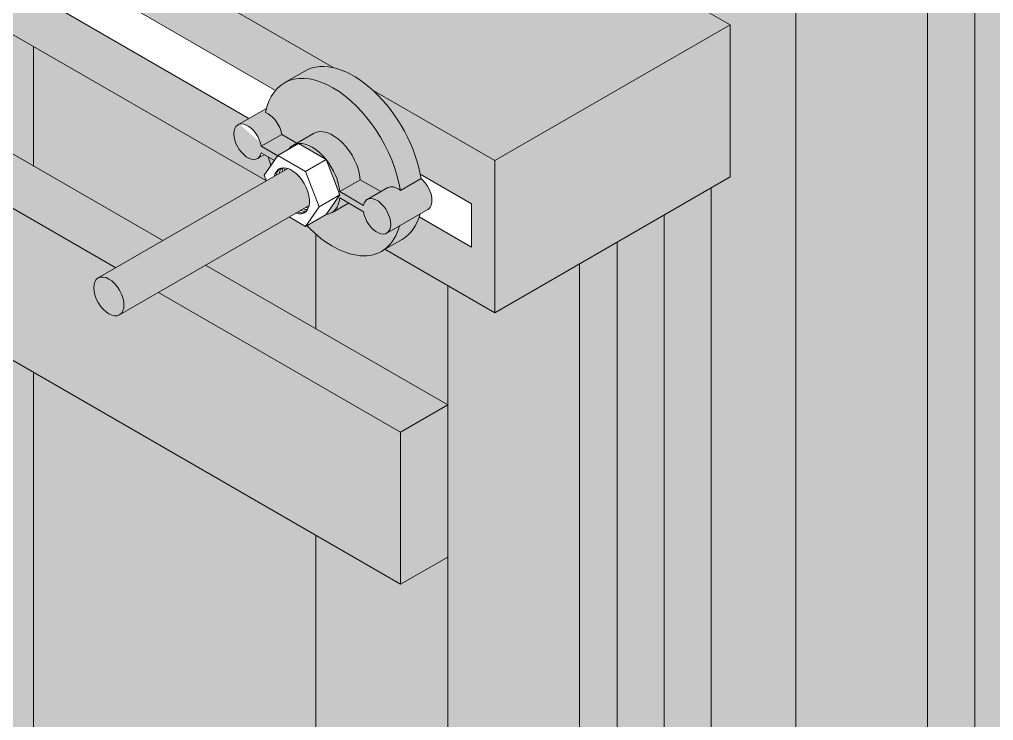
# Model space of a CAD drawing. Extents: x -23436 to 4767, y -3862 to 10024.
# Drawn here: x -14720.7 to -14658, y 7946.9 to 7992.1 of the extents above; entities that cross this region are included whole.
import ezdxf

# ---------------------------------------------------------------- set-up
doc = ezdxf.new("R2010")
doc.units = 0
doc.layers.get('0').update_dxf_attribs({"lineweight": 13})
doc.layers.add('3D.', color=254, linetype='Continuous')
doc.layers.add('Reaproveitamento', color=252, linetype='Continuous')
doc.layers.add('Escora de Viga', color=250, linetype='Continuous', lineweight=20)
doc.layers.add('Madeira', color=100, linetype='Continuous', lineweight=13)

msp = doc.modelspace()

# ---------------------------------------------------------------- hatches: boundary and pattern name
at = {"layer": '3D.'}
h = msp.add_hatch(color=9, dxfattribs=at)
edge = h.paths.add_edge_path()
edge.add_ellipse((-14699.22130834057, 7983.329216161235), major_axis=(-3.132520536443655, 5.425684724873319), ratio=0.5773502691896255, start_angle=298.3144101104981, end_angle=331.6855898892738, ccw=False)
edge.add_ellipse((-14699.22130834057, 7983.329216161235), major_axis=(-3.132520536443655, 5.425684724873319), ratio=0.5773502691896255, start_angle=236.2930856372643, end_angle=298.3144101104982)
edge.add_line((-14697.94935322246, 7987.494852531237), (-14690.12804160082, 7982.979216161331))
edge.add_line((-14690.12804160082, 7982.979216161331), (-14674.97259703478, 7991.729216161331))
edge.add_line((-14674.97259703478, 7991.729216161331), (-14749.02066871397, 8034.480890278226))
edge.add_line((-14749.02066871397, 8034.480890278226), (-14756.59839099705, 8021.355890278328))
edge.add_line((-14756.59839099717, 8021.355890278328), (-14700.49326345879, 7988.963579791134))
h = msp.add_hatch(color=9, dxfattribs=at)
edge = h.paths.add_edge_path()
edge.add_line((-14756.59839099705, 8021.355890278328), (-14756.72139635078, 8021.142838756337))
edge.add_ellipse((-14758.63065104037, 8017.629216161238), major_axis=(-3.132520536443652, 5.425684724873316), ratio=0.577350269189626, start_angle=240.02804197552558, end_angle=289.4703675888557, ccw=False)
edge.add_line((-14754.35211008789, 8016.485376481623), (-14704.31448106044, 7987.544445133828))
edge.add_ellipse((-14700.5503242488, 7982.561908468926), major_axis=(3.132520536443652, -5.425684724873316), ratio=0.577350269189626, start_angle=179.9999999999855, end_angle=191.6896421899996, ccw=False)
edge.add_ellipse((-14700.5503242488, 7982.561908468926), major_axis=(3.132520536443652, -5.425684724873316), ratio=0.577350269189626, start_angle=56.293085637265676, end_angle=179.9999999999855, ccw=False)
edge.add_line((-14703.27028739826, 7988.225783312229), (-14702.35382887723, 7988.754900886141))
edge.add_ellipse((-14699.22130834057, 7983.329216161235), major_axis=(-3.132520536443652, 5.425684724873316), ratio=0.577350269189626, start_angle=331.6855898881861, end_angle=360, ccw=False)
edge.add_line((-14700.49326345879, 7988.963579791134), (-14756.59839099717, 8021.355890278328))
h = msp.add_hatch(color=9, dxfattribs=at)
edge = h.paths.add_edge_path()
edge.add_ellipse((-14758.63065104037, 8017.629216161238), major_axis=(-3.132520536443653, 5.425684724873324), ratio=0.5773502691896261, start_angle=179.9999999999975, end_angle=208.2575950046227, ccw=False)
edge.add_line((-14755.49813050365, 8012.203531436435), (-14756.60913444597, 8011.562093011324))
edge.add_line((-14756.60913444597, 8011.562093011324), (-14704.83654707515, 7981.671175756333))
edge.add_line((-14704.83654707515, 7981.671175756333), (-14704.83385476111, 7981.672730164531))
edge.add_line((-14704.83385476111, 7981.672730164531), (-14704.98037727574, 7982.05037000742))
edge.add_line((-14704.98037727574, 7982.05037000742), (-14704.54794331147, 7982.665572070213))
edge.add_ellipse((-14700.5503242488, 7982.561908468926), major_axis=(3.132520536443653, -5.425684724873324), ratio=0.5773502691896261, start_angle=244.8768740700761, end_angle=250.5264724854375, ccw=False)
edge.add_line((-14704.71645879665, 7983.227996602423), (-14704.96778390884, 7983.37309922364))
edge.add_line((-14704.96778390884, 7983.37309922364), (-14705.41708589486, 7983.113694600821))
edge.add_ellipse((-14706.04359000236, 7984.198831545817), major_axis=(0.6265041072887299, -1.085136944974663), ratio=0.5773502691896263, start_angle=180.0000000000059, end_angle=359.9999999999916, ccw=False)
edge.add_ellipse((-14706.04359000236, 7984.198831545817), major_axis=(0.6265041072887299, -1.085136944974663), ratio=0.5773502691896263, start_angle=56.536959032794186, end_angle=180.0000000000059, ccw=False)
edge.add_line((-14706.57938959218, 7985.336336768423), (-14705.95805805667, 7985.695062697838))
edge.add_line((-14705.95805805667, 7985.695062697721), (-14754.38838993218, 8013.70636013942))
for color, points in [(256, [(-14656.78606355524, 8006.245296971423), (-14659.21093468597, 8004.845296971429), (-14659.21093468597, 7924.013135351228), (-14656.78606355524, 7925.413135351237)]), (9, [(-14674.97259703478, 7981.929216161227), (-14674.97259703478, 7991.729216161331), (-14690.12804160082, 7982.979216161331), (-14690.12804160082, 7973.179216161328)]), (256, [(-14704.83654707515, 7981.671175756333), (-14719.83271295078, 7990.329216161235), (-14719.83271295078, 7982.629216161238), (-14711.50494268427, 7977.821175756226)]), (256, [(-14682.24721042645, 7977.729216161331), (-14684.67208155718, 7976.329216161235), (-14684.67208155718, 7913.329216161337), (-14682.24721042645, 7911.929216161328)]), (256, [(-14701.6461794713, 7958.829216161337), (-14719.83271295078, 7969.329216161235), (-14719.83271295078, 7933.629216161238), (-14701.6461794713, 7923.129216161326)])]:
    msp.add_hatch(color=color, dxfattribs=at).paths.add_polyline_path(points)
h = msp.add_hatch(color=8, dxfattribs=at)
edge = h.paths.add_edge_path()
edge.add_ellipse((-14699.22130834057, 7983.329216161235), major_axis=(-3.132520536443653, 5.425684724873324), ratio=0.5773502691896261, start_angle=240.0280419755354, end_angle=298.3144101118478)
edge.add_ellipse((-14699.22130834057, 7983.329216161235), major_axis=(-3.132520536443653, 5.425684724873324), ratio=0.5773502691896261, start_angle=298.3144101118478, end_angle=331.6855898881549)
edge.add_ellipse((-14699.22130834057, 7983.329216161235), major_axis=(-3.132520536443653, 5.425684724873324), ratio=0.5773502691896261, start_angle=331.6855898881549, end_angle=360)
edge.add_line((-14702.35382887723, 7988.754900886141), (-14703.68284478517, 7987.987593193933))
edge.add_ellipse((-14700.5503242488, 7982.561908468926), major_axis=(3.132520536443653, -5.425684724873324), ratio=0.5773502691896261, start_angle=56.29308563726602, end_angle=180.0000000000087, ccw=False)
edge.add_line((-14696.20604458883, 7981.055471972841), (-14694.87702868065, 7981.822779665121))
edge.add_ellipse((-14699.22130834057, 7983.329216161235), major_axis=(-3.132520536443653, 5.425684724873324), ratio=0.5773502691896261, start_angle=236.2930856372691, end_angle=240.0280419755354)
h = msp.add_hatch(color=8, dxfattribs=at)
edge = h.paths.add_edge_path()
edge.add_ellipse((-14700.5503242488, 7982.561908468926), major_axis=(3.132520536443657, -5.425684724873324), ratio=0.577350269189626, start_angle=56.29308563726573, end_angle=180.0000000000078)
edge.add_ellipse((-14700.5503242488, 7982.561908468926), major_axis=(3.132520536443657, -5.425684724873324), ratio=0.577350269189626, start_angle=180.0000000000078, end_angle=190.8636130244265)
edge.add_ellipse((-14700.5503242488, 7982.561908468926), major_axis=(3.132520536443657, -5.425684724873324), ratio=0.577350269189626, start_angle=190.8636130244265, end_angle=210.1537718029654)
edge.add_ellipse((-14700.5503242488, 7982.561908468926), major_axis=(3.132520536443657, -5.425684724873324), ratio=0.577350269189626, start_angle=210.1537718029654, end_angle=213.7069143627356)
edge.add_ellipse((-14704.71457409424, 7984.966139238228), major_axis=(0.6265041072887299, -1.085136944974663), ratio=0.5773502691896263, start_angle=56.536959032818515, end_angle=146.7236510024956, ccw=False)
edge.add_line((-14703.84646453826, 7984.669551337038), (-14702.87913855673, 7984.111065421226))
edge.add_line((-14702.87913855685, 7984.111065421226), (-14701.80333246333, 7984.732182358932))
edge.add_ellipse((-14700.5503242488, 7982.561908468926), major_axis=(-1.253008214577459, 2.170273889949326), ratio=0.5773502691896263, start_angle=230.7391704772651, end_angle=359.9999999999937, ccw=False)
edge.add_line((-14698.78718540563, 7981.748575167936), (-14697.46188049689, 7980.983410022034))
edge.add_line((-14697.46188049689, 7980.983410022034), (-14697.01257851064, 7981.242814644635))
edge.add_ellipse((-14696.38607440349, 7980.157677699828), major_axis=(0.6265041072887299, -1.085136944974663), ratio=0.5773502691896263, start_angle=123.27634899746599, end_angle=179.9999999999622, ccw=False)
h = msp.add_hatch(color=9, dxfattribs=at)
edge = h.paths.add_edge_path()
edge.add_line((-14690.12804160082, 7973.179216161328), (-14690.12804160082, 7982.979216161331))
edge.add_line((-14690.12804160082, 7982.979216161331), (-14697.94935322258, 7987.494852531529))
edge.add_ellipse((-14699.22130834057, 7983.329216161235), major_axis=(-3.132520536443655, 5.425684724873319), ratio=0.577350269189626, start_angle=239.3172613658216, end_angle=298.31441011194374, ccw=False)
edge.add_line((-14694.92884711416, 7982.115950759124), (-14691.62285208634, 7980.20381829022))
edge.add_line((-14691.62285208634, 7980.20381829022), (-14691.62285208634, 7977.403818290115))
edge.add_line((-14691.62285208634, 7977.403818290115), (-14694.99539633306, 7979.35444171903))
edge.add_ellipse((-14699.22130834057, 7983.329216161235), major_axis=(-3.132520536443655, 5.425684724873319), ratio=0.577350269189626, start_angle=180.0000000000026, end_angle=207.5385500567, ccw=False)
edge.add_line((-14696.08878780396, 7977.903531436432), (-14697.19979174634, 7977.262093011335))
edge.add_line((-14697.19979174634, 7977.262093011335), (-14690.12804160082, 7973.179216161328))
h = msp.add_hatch(color=8, dxfattribs=at)
edge = h.paths.add_edge_path()
edge.add_ellipse((-14704.71457409424, 7984.966139238228), major_axis=(0.6265041072887299, -1.085136944974663), ratio=0.5773502691896263, start_angle=56.53695903281846, end_angle=146.7236510024955)
edge.add_ellipse((-14700.5503242488, 7982.561908468926), major_axis=(3.132520536443653, -5.425684724873324), ratio=0.5773502691896261, start_angle=210.1537718029658, end_angle=213.7069143627355, ccw=False)
edge.add_line((-14704.83248868959, 7986.344910474831), (-14706.67009410968, 7985.283968490827))
edge.add_ellipse((-14706.04359000236, 7984.198831545817), major_axis=(0.6265041072887299, -1.085136944974663), ratio=0.5773502691896263, start_angle=56.53695903280101, end_angle=179.9999999999984, ccw=False)
edge.add_line((-14705.17548044633, 7983.902243644729), (-14703.84646453826, 7984.669551337038))
h = msp.add_hatch(color=8, dxfattribs=at)
edge = h.paths.add_edge_path()
edge.add_ellipse((-14706.04359000236, 7984.198831545817), major_axis=(0.6265041072887299, -1.085136944974663), ratio=0.5773502691896263, start_angle=56.536959032801, end_angle=179.9999999999983)
edge.add_ellipse((-14706.04359000236, 7984.198831545817), major_axis=(0.6265041072887299, -1.085136944974663), ratio=0.5773502691896263, start_angle=179.9999999999983, end_angle=359.9999999999844)
edge.add_ellipse((-14706.04359000236, 7984.198831545817), major_axis=(0.6265041072887299, -1.085136944974663), ratio=0.5773502691896263, start_angle=359.9999999999844, end_angle=393.4630409671918)
edge.add_line((-14705.17548044633, 7983.493012875524), (-14704.31537727577, 7982.996432078422))
edge.add_line((-14704.31537727577, 7982.996432078422), (-14704.11076189125, 7983.287528100338))
edge.add_line((-14704.11076189125, 7983.287528100338), (-14705.17548044633, 7983.902243644729))
h = msp.add_hatch(color=8, dxfattribs=at)
edge = h.paths.add_edge_path()
edge.add_ellipse((-14700.5503242488, 7982.561908468926), major_axis=(-1.253008214577459, 2.170273889949326), ratio=0.5773502691896263, start_angle=230.739170477265, end_angle=359.9999999999937)
edge.add_line((-14701.80333246333, 7984.732182358932), (-14703.13234837145, 7983.964874666521))
edge.add_ellipse((-14701.87934015699, 7981.794600776719), major_axis=(1.253008214577459, -2.170273889949326), ratio=0.5773502691896263, start_angle=165.0000000000357, end_angle=179.9999999999853, ccw=False)
edge.add_ellipse((-14701.87934015699, 7981.794600776719), major_axis=(1.253008214577459, -2.170273889949326), ratio=0.5773502691896263, start_angle=104.99999999998141, end_angle=165.0000000000357, ccw=False)
edge.add_ellipse((-14701.87934015699, 7981.794600776719), major_axis=(1.253008214577459, -2.170273889949326), ratio=0.5773502691896263, start_angle=50.739170477261496, end_angle=104.99999999998141, ccw=False)
edge.add_line((-14700.11620131398, 7980.981267475525), (-14698.78718540586, 7981.748575167936))
h = msp.add_hatch(color=8, dxfattribs=at)
edge = h.paths.add_edge_path()
edge.add_ellipse((-14701.87934015699, 7981.794600776719), major_axis=(1.253008214577459, -2.170273889949326), ratio=0.5773502691896263, start_angle=179.9999999999853, end_angle=194.9999999998886, ccw=False)
edge.add_line((-14703.13234837145, 7983.964874666521), (-14702.87913855685, 7984.111065421226))
edge.add_line((-14702.87913855685, 7984.111065421226), (-14703.84646453826, 7984.669551337038))
edge.add_line((-14703.84646453826, 7984.669551337038), (-14705.17548044633, 7983.902243644729))
edge.add_line((-14705.17548044633, 7983.902243644729), (-14704.11076189125, 7983.287528100338))
edge.add_line((-14704.11076189125, 7983.287528100338), (-14704.09436667048, 7983.310852756624))
edge.add_line((-14704.09436667048, 7983.310852756624), (-14703.41395554157, 7983.703688305222))
h = msp.add_hatch(color=8, dxfattribs=at)
edge = h.paths.add_edge_path(flags=17)
edge.add_ellipse((-14701.87934015699, 7981.794600776719), major_axis=(1.253008214577459, -2.170273889949326), ratio=0.5773502691896263, start_angle=104.9999999999814, end_angle=165.0000000000352)
edge.add_line((-14702.76535076248, 7984.078160448933), (-14700.99332955149, 7983.055083525922))
h = msp.add_hatch(color=8, dxfattribs=at)
edge = h.paths.add_edge_path()
edge.add_ellipse((-14700.5503242488, 7982.561908468926), major_axis=(3.132520536443653, -5.425684724873324), ratio=0.5773502691896261, start_angle=244.8768740700737, end_angle=250.5264724854294)
edge.add_line((-14704.54794331147, 7982.665572070213), (-14704.31537727577, 7982.996432078422))
edge.add_line((-14704.31537727577, 7982.996432078422), (-14704.71645879665, 7983.227996602423))
h = msp.add_hatch(color=8, dxfattribs=at)
edge = h.paths.add_edge_path()
edge.add_ellipse((-14697.7150903115, 7979.39037000733), major_axis=(0.6265041072887299, -1.085136944974663), ratio=0.5773502691896263, start_angle=360.0000000000088, end_angle=539.9999999999844)
edge.add_ellipse((-14697.7150903115, 7979.39037000733), major_axis=(0.6265041072887299, -1.085136944974663), ratio=0.5773502691896263, start_angle=539.9999999999844, end_angle=573.4630409671951)
edge.add_line((-14698.58319986759, 7980.09618867784), (-14700.11620131398, 7980.981267475525))
edge.add_ellipse((-14701.87934015699, 7981.794600776719), major_axis=(1.253008214577459, -2.170273889949326), ratio=0.5773502691896263, start_angle=50.73917047726147, end_angle=104.9999999999814)
edge.add_line((-14700.99332955149, 7983.055083526024), (-14700.10731894606, 7980.771523853635))
edge.add_line((-14700.10731894606, 7980.771523853635), (-14700.99332955149, 7979.511041104228))
edge.add_ellipse((-14701.87934015699, 7981.794600776719), major_axis=(1.253008214577459, -2.170273889949326), ratio=0.5773502691896263, start_angle=345.0000000000186, end_angle=359.9999999999965)
edge.add_ellipse((-14701.87934015699, 7981.794600776719), major_axis=(1.253008214577459, -2.170273889949326), ratio=0.5773502691896263, start_angle=359.9999999999965, end_angle=399.2608295227279)
edge.add_line((-14700.11620131398, 7980.572036706422), (-14698.58319986759, 7979.686957908636))
edge.add_ellipse((-14697.7150903115, 7979.39037000733), major_axis=(0.6265041072887299, -1.085136944974663), ratio=0.5773502691896263, start_angle=236.5369590328147, end_angle=360.0000000000088)
h = msp.add_hatch(color=8, dxfattribs=at)
edge = h.paths.add_edge_path()
edge.add_ellipse((-14703.20835606488, 7981.027293084409), major_axis=(-0.814455339475351, 1.410678028467063), ratio=0.577350269189626, start_angle=212.6368975034518, end_angle=327.3631024963071)
edge.add_line((-14703.45496667917, 7982.468831569831), (-14715.66882781767, 7975.417155553734))
edge.add_ellipse((-14714.9829706895, 7974.229216161331), major_axis=(-0.6858571279792418, 1.187939392393313), ratio=0.5773502691896261, start_angle=180.0000000000008, end_angle=360.0000000000008, ccw=False)
edge.add_line((-14714.29711356167, 7973.041276768827), (-14702.08325242305, 7980.092952784924))
h = msp.add_hatch(color=8, dxfattribs=at)
edge = h.paths.add_edge_path()
edge.add_line((-14697.46188049689, 7980.983410022034), (-14698.78718540586, 7981.748575167936))
edge.add_line((-14698.78718540563, 7981.748575167936), (-14700.11620131346, 7980.981267475525))
edge.add_line((-14700.11620131398, 7980.981267475525), (-14698.58319986759, 7980.09618867784))
edge.add_ellipse((-14697.7150903115, 7979.39037000733), major_axis=(0.6265041072887299, -1.085136944974663), ratio=0.5773502691896263, start_angle=539.9999999999843, end_angle=573.4630409671953, ccw=False)
edge.add_line((-14698.34159441876, 7980.475506952427), (-14697.46188049689, 7980.983410022034))
h = msp.add_hatch(color=8, dxfattribs=at)
edge = h.paths.add_edge_path()
edge.add_ellipse((-14695.05705849513, 7980.924985392036), major_axis=(-0.6265041072887299, 1.085136944974663), ratio=0.5773502691896263, start_angle=180.0000000000127, end_angle=303.2763489974697)
edge.add_line((-14694.87702868065, 7981.822779665121), (-14696.20604458883, 7981.055471972841))
edge.add_ellipse((-14696.38607440349, 7980.157677699828), major_axis=(0.6265041072887299, -1.085136944974663), ratio=0.5773502691896263, start_angle=123.276348997466, end_angle=179.9999999999621)
edge.add_line((-14697.01257851064, 7981.242814644635), (-14698.34159441876, 7980.475506952427))
edge.add_ellipse((-14697.7150903115, 7979.39037000733), major_axis=(0.6265041072887299, -1.085136944974663), ratio=0.5773502691896263, start_angle=360.00000000000887, end_angle=539.9999999999843, ccw=False)
edge.add_line((-14697.08858620423, 7978.305233062523), (-14694.43055438787, 7979.839848447127))
h = msp.add_hatch(color=8, dxfattribs=at)
edge = h.paths.add_edge_path()
edge.add_line((-14699.55052584877, 7980.245443824419), (-14700.11620131346, 7980.572036706422))
edge.add_ellipse((-14701.87934015699, 7981.794600776719), major_axis=(1.253008214577459, -2.170273889949326), ratio=0.5773502691896263, start_angle=359.9999999999969, end_angle=399.2608295227278, ccw=False)
edge.add_line((-14700.62633194246, 7979.624326886727), (-14699.550525849, 7980.245443824419))
h = msp.add_hatch(color=8, dxfattribs=at)
edge = h.paths.add_edge_path()
edge.add_ellipse((-14699.22130834057, 7983.329216161235), major_axis=(-3.132520536443653, 5.425684724873324), ratio=0.5773502691896261, start_angle=180.0000000000025, end_angle=208.2575950046177)
edge.add_ellipse((-14699.22130834057, 7983.329216161235), major_axis=(-3.132520536443653, 5.425684724873324), ratio=0.5773502691896261, start_angle=208.2575950046177, end_angle=210.1537718029698)
edge.add_line((-14694.93914389996, 7979.546214155534), (-14696.26815980808, 7978.778906463123))
edge.add_ellipse((-14700.5503242488, 7982.561908468926), major_axis=(3.132520536443653, -5.425684724873324), ratio=0.5773502691896261, start_angle=360.00000000000813, end_angle=390.1537718029655, ccw=False)
edge.add_line((-14697.21562769388, 7977.271235899827), (-14697.19979174646, 7977.262093011335))
edge.add_line((-14697.19979174634, 7977.262093011335), (-14696.08878780396, 7977.903531436432))
h = msp.add_hatch(color=8, dxfattribs=at)
edge = h.paths.add_edge_path()
edge.add_ellipse((-14697.7150903115, 7979.39037000733), major_axis=(0.6265041072887299, -1.085136944974663), ratio=0.5773502691896263, start_angle=236.536959032815, end_angle=360.00000000000887, ccw=False)
edge.add_line((-14698.58319986759, 7979.686957908636), (-14699.550525849, 7980.245443824419))
edge.add_line((-14699.55052584877, 7980.245443824419), (-14700.62633194217, 7979.624326886727))
edge.add_ellipse((-14701.87934015699, 7981.794600776719), major_axis=(1.253008214577459, -2.170273889949326), ratio=0.5773502691896263, start_angle=345.00000000001864, end_angle=359.9999999999969, ccw=False)
edge.add_line((-14700.99332955149, 7979.511041104228), (-14702.22927194905, 7978.797469428422))
edge.add_ellipse((-14700.5503242488, 7982.561908468926), major_axis=(3.132520536443653, -5.425684724873324), ratio=0.5773502691896261, start_angle=292.7288384360552, end_angle=360.0000000000081)
edge.add_ellipse((-14700.5503242488, 7982.561908468926), major_axis=(3.132520536443653, -5.425684724873324), ratio=0.5773502691896261, start_angle=360.0000000000081, end_angle=390.1537718029654)
edge.add_line((-14696.26815980808, 7978.778906463123), (-14697.08858620423, 7978.305233062523))
h = msp.add_hatch(color=256, dxfattribs=at)
edge = h.paths.add_edge_path()
edge.add_ellipse((-14700.5503242488, 7982.561908468926), major_axis=(3.132520536443653, -5.425684724873324), ratio=0.5773502691896261, start_angle=292.7288384360612, end_angle=300.67815663205874, ccw=False)
edge.add_line((-14702.22927194905, 7978.797469428422), (-14702.32234545967, 7978.743733412035))
edge.add_line((-14702.32234545956, 7978.743733412035), (-14703.37125719358, 7979.349322883923))
edge.add_line((-14703.37125719358, 7979.349322883923), (-14708.76151417244, 7976.237256566428))
edge.add_line((-14708.76151417244, 7976.237256566428), (-14701.6461794713, 7972.129216161326))
edge.add_line((-14701.6461794713, 7972.129216161326), (-14701.6461794713, 7978.238194665437))
h = msp.add_hatch(color=8, dxfattribs=at)
edge = h.paths.add_edge_path()
edge.add_ellipse((-14714.9829706895, 7974.229216161331), major_axis=(-0.6858571279792418, 1.187939392393313), ratio=0.5773502691896261, start_angle=180.0000000000007, end_angle=360.0000000000007)
edge.add_ellipse((-14714.9829706895, 7974.229216161331), major_axis=(-0.6858571279792418, 1.187939392393313), ratio=0.5773502691896261, start_angle=8.194332370608354e-13, end_angle=180.0000000000007)
h = msp.add_hatch(color=9, dxfattribs=at)
edge = h.paths.add_edge_path()
edge.add_ellipse((-14699.22130834057, 7899.329216161235), major_axis=(-3.132520536443655, 5.425684724873319), ratio=0.5773502691896255, start_angle=298.31441011196955, end_angle=331.68558988814505, ccw=False)
edge.add_ellipse((-14699.22130834057, 7899.329216161235), major_axis=(-3.132520536443655, 5.425684724873319), ratio=0.5773502691896255, start_angle=236.2930856372637, end_angle=298.3144101119696)
edge.add_line((-14697.94935322263, 7903.494852531529), (-14690.12804160082, 7898.979216161331))
edge.add_line((-14690.12804160082, 7898.979216161331), (-14674.97259703478, 7907.729216161229))
edge.add_line((-14674.97259703478, 7907.729216161229), (-14779.72804277299, 7968.209800957224))
edge.add_line((-14779.72804277287, 7968.209800957224), (-14783.16853975017, 7962.250685389025))
edge.add_spline(control_points=[(-14783.16853975017, 7962.250685389025), (-14783.29497015256, 7962.031701508329), (-14783.44952786087, 7961.828933795727), (-14783.80557592267, 7961.471117297029), (-14784.00713128848, 7961.316027972834), (-14784.44611347328, 7961.069453354534), (-14784.6837411154, 7960.97800055954), (-14785.17836375577, 7960.875896598636), (-14785.43555772329, 7960.865632624527), (-14785.92269545667, 7960.936700310211), (-14786.15287122219, 7961.012040002041), (-14786.37840536279, 7961.134329196722), (-14786.39397210687, 7961.143041147328), (-14786.40941955098, 7961.151959733224)], knot_values=[6.283185307179473, 6.283185307179473, 6.283185307179473, 6.283185307179473, 6.597344572538472, 6.597344572538472, 6.911503837897477, 6.911503837897477, 7.225663103256477, 7.225663103256477, 7.539822368615482, 7.539822368615482, 7.832140199003192, 7.832140199003192, 7.853981633974483, 7.853981633974483, 7.853981633974483, 7.853981633974483], degree=3, periodic=0)
edge.add_line((-14786.40941955098, 7961.151959733224), (-14788.63529052505, 7962.437066939225))
edge.add_line((-14788.63529052476, 7962.437066939225), (-14790.56426369744, 7959.095987398121))
edge.add_line((-14790.56426369744, 7959.095987398121), (-14791.30672581757, 7959.524648103225))
edge.add_line((-14791.30672581757, 7959.524648103225), (-14792.22899583583, 7957.927229573326))
edge.add_line((-14792.22899583583, 7957.927229573326), (-14759.90260615847, 7939.263579791137))
edge.add_ellipse((-14758.63065104037, 7933.629216161238), major_axis=(-3.132520536443655, 5.425684724873319), ratio=0.5773502691896255, start_angle=298.3144101118856, end_angle=331.68558988814505, ccw=False)
edge.add_ellipse((-14758.63065104037, 7933.629216161238), major_axis=(-3.132520536443655, 5.425684724873319), ratio=0.5773502691896255, start_angle=236.2930856372615, end_angle=298.3144101118856)
edge.add_line((-14757.35869592197, 7937.79485253143), (-14700.49326345879, 7904.963579791134))
at = {"layer": 'Reaproveitamento', "true_color": 0xf26722}
h = msp.add_hatch(color=30, dxfattribs=at)
h.dxf.hatch_style = 1
h.paths.add_polyline_path([(-14764.17611328025, 8008.23089027829), (-14765.69165773681, 8005.605890278401), (-14714.53603159747, 7976.071175756282), (-14711.5049426843, 7977.821175756246)])
h = msp.add_hatch(color=30, dxfattribs=at)
h.dxf.hatch_style = 1
edge = h.paths.add_edge_path()
edge.add_line((-14711.79260308562, 7974.487256566339), (-14714.38209549175, 7972.992212428619))
edge.add_ellipse((-14714.9829706895, 7974.229216161331), major_axis=(-0.6858571279792407, 1.187939392393315), ratio=0.577350269189626, start_angle=1.481907929701265e-10, end_angle=179.9999999997387, ccw=False)
edge.add_ellipse((-14714.9829706895, 7974.229216161331), major_axis=(-0.6858571279792407, 1.187939392393315), ratio=0.577350269189626, start_angle=179.9999999997386, end_angle=360.0000000001482)
edge.add_line((-14715.66882781744, 7975.417155553734), (-14714.53603159747, 7976.071175756282))
edge.add_line((-14714.53603159747, 7976.071175756282), (-14765.69165773681, 8005.605890278401))
edge.add_line((-14765.69165773681, 8005.605890278401), (-14769.93518221544, 7998.255890278258))
edge.add_line((-14769.93518221544, 7998.255890278258), (-14696.19021942747, 7955.679216161227))
edge.add_line((-14696.19021942747, 7955.679216161227), (-14696.19021942747, 7965.479216161331))
edge.add_line((-14696.19021942747, 7965.479216161331), (-14711.79260308562, 7974.487256566339))
h = msp.add_hatch(color=30, dxfattribs=at)
h.dxf.hatch_style = 1
h.paths.add_polyline_path([(-14659.21093468597, 8004.845296971358), (-14662.24202359917, 8003.095296971373), (-14662.24202359917, 7922.263135351148), (-14659.21093468597, 7924.013135351126)])
h = msp.add_hatch(color=30, dxfattribs=at)
h.dxf.hatch_style = 1
h.paths.add_polyline_path([(-14662.24202359917, 8003.095296971373), (-14670.72907255615, 7998.195296971424), (-14670.72907255615, 7917.363135351216), (-14662.24202359917, 7922.263135351148)])
h = msp.add_hatch(color=30, dxfattribs=at)
h.dxf.hatch_style = 1
h.paths.add_polyline_path([(-14670.72907255615, 7998.195296971424), (-14676.18503260009, 7995.045296971357), (-14676.18503260009, 7992.429216161336), (-14674.97259703478, 7991.729216161331), (-14674.97259703478, 7981.929216161227), (-14676.18503260009, 7981.22921616122), (-14676.18503260009, 7914.213135351161), (-14670.72907255615, 7917.363135351216)])
h = msp.add_hatch(color=30, dxfattribs=at)
h.dxf.hatch_style = 1
h.paths.add_polyline_path([(-14728.31976190775, 7995.229216161288), (-14728.31976190775, 7987.529216161262), (-14719.83271295078, 7982.629216161335), (-14719.83271295078, 7990.329216161386)])
h = msp.add_hatch(color=30, dxfattribs=at)
h.dxf.hatch_style = 1
h.paths.add_polyline_path([(-14676.18503260009, 7981.22921616122), (-14679.21612151318, 7979.47921616131), (-14679.21612151318, 7912.46313535125), (-14676.18503260009, 7914.213135351161)])
h = msp.add_hatch(color=30, dxfattribs=at)
h.dxf.hatch_style = 1
h.paths.add_polyline_path([(-14679.21612151318, 7979.47921616131), (-14682.24721042645, 7977.729216161295), (-14682.24721042645, 7911.929216161161), (-14681.194053552, 7911.3211757562), (-14679.21612151318, 7912.46313535125)])
h = msp.add_hatch(color=30, dxfattribs=at)
h.dxf.hatch_style = 1
edge = h.paths.add_edge_path()
edge.add_line((-14693.15913051426, 7974.929216161376), (-14697.1997917463, 7977.26209301131))
edge.add_line((-14697.1997917463, 7977.26209301131), (-14697.41780371228, 7977.136223744083))
edge.add_ellipse((-14700.5503242488, 7982.561908468926), major_axis=(3.132520536443653, -5.42568472487332), ratio=0.5773502691896256, start_angle=300.6781566319066, end_angle=359.9999999987167, ccw=False)
edge.add_line((-14701.6461794713, 7978.238194665497), (-14701.6461794713, 7972.129216161326))
edge.add_line((-14701.6461794713, 7972.129216161326), (-14693.15913051426, 7967.229216161331))
edge.add_line((-14693.15913051426, 7967.229216161331), (-14693.15913051426, 7974.929216161376))
h = msp.add_hatch(color=30, dxfattribs=at)
h.dxf.hatch_style = 1
h.paths.add_polyline_path([(-14708.76151417229, 7976.237256566346), (-14711.79260308562, 7974.487256566339), (-14696.19021942747, 7965.479216161331), (-14693.15913051426, 7967.229216161331)])
h = msp.add_hatch(color=30, dxfattribs=at)
h.dxf.hatch_style = 1
h.paths.add_polyline_path([(-14684.67208155718, 7976.329216161217), (-14690.12804160082, 7973.179216161328), (-14693.15913051426, 7974.929216161376), (-14693.15913051426, 7918.229216161242), (-14684.67208155718, 7913.329216161239)])
h = msp.add_hatch(color=30, dxfattribs=at)
h.dxf.hatch_style = 1
h.paths.add_polyline_path([(-14719.83271295078, 7969.32921616123), (-14728.31976190775, 7974.229216161166), (-14728.31976190775, 7938.52921616116), (-14719.83271295078, 7933.629216161224)])
h = msp.add_hatch(color=30, dxfattribs=at)
h.dxf.hatch_style = 1
h.paths.add_polyline_path([(-14693.15913051426, 7967.229216161331), (-14696.19021942747, 7965.479216161331), (-14696.19021942747, 7955.679216161227), (-14693.15913051426, 7957.429216161328)])
h = msp.add_hatch(color=30, dxfattribs=at)
h.dxf.hatch_style = 1
h.paths.add_polyline_path([(-14693.15913051426, 7957.429216161328), (-14696.19021942747, 7955.679216161227), (-14701.6461794713, 7958.829216161217), (-14701.6461794713, 7923.129216161211), (-14693.15913051426, 7918.229216161242)])

# ---------------------------------------------------------------- linework, layer by layer
for centre, major_axis, ratio, start_param, end_param in [((-14699.22130834057, 7983.329216161235), (-3.132520536443652, 5.425684724873317), 0.5773502691896255, 4.124092344067186, 6.283185307179584), ((-14700.5503242488, 7982.561908468926), (3.132520536443652, -5.425684724873317), 0.5773502691896255, 0.9824996904774174, 3.729889289907221), ((-14704.71457409424, 7984.966139238228), (0.6265041072887306, -1.085136944974657), 0.5773502691896263, 0.9867560841879556, 2.560810800541108), ((-14706.04359000236, 7984.198831545817), (0.6265041072887306, -1.085136944974657), 0.5773502691896263, 0.9867560841874085, 6.867225549786954), ((-14700.5503242488, 7982.561908468926), (-1.253008214577459, 2.170273889949323), 0.5773502691896263, 4.027158238148721, 6.283185307179584), ((-14701.87934015699, 7981.794600776719), (1.253008214577459, -2.170273889949323), 0.5773502691896263, 1.83259571459385, 2.879793265791122), ((-14701.87934015699, 7981.794600776719), (1.253008214577459, -2.170273889949323), 0.5773502691896263, 2.879793265791122, 3.403392041387014), ((-14700.5503242488, 7982.561908468926), (3.132520536443652, -5.425684724873317), 0.5773502691896255, 4.273907714514352, 4.372511808277865), ((-14701.87934015699, 7981.794600776719), (1.253008214577459, -2.170273889949323), 0.5773502691896263, 0.885565584558962, 1.83259571459385), ((-14703.20835606488, 7981.027293084409), (-0.8144553394753492, 1.410678028467061), 0.577350269189626, 2.571971334518943, 6.852806626254562), ((-14703.07545447427, 7981.104023853639), (-0.8144553394753492, 1.410678028467061), 0.577350269189626, 0.0816800368332483, 0.5696213190748458), ((-14702.89825235314, 7981.206331545824), (-0.8144553394753492, 1.410678028467061), 0.577350269189626, 0.1915440191786462, 0.569621319075365), ((-14702.72105023208, 7981.308639238227), (-0.8144553394753492, 1.410678028467061), 0.577350269189626, 0.3038128047377387, 0.5696213190749772), ((-14702.54384811108, 7981.410946930528), (-0.8144553394753492, 1.410678028467061), 0.577350269189626, 0.4202034580508935, 0.5696213190747434), ((-14702.36664598995, 7981.513254622829), (-0.8144553394753492, 1.410678028467061), 0.577350269189626, 0.5430292918185172, 0.569621319075365), ((-14695.05705849513, 7980.924985392036), (-0.6265041072887306, 1.085136944974657), 0.5773502691896263, 3.141592653589573, 5.293170833433856), ((-14696.38607440349, 7980.157677699828), (0.6265041072887306, -1.085136944974657), 0.5773502691896263, 2.151578179844065, 3.141592653589133), ((-14701.87934015699, 7981.794600776719), (1.253008214577459, -2.170273889949323), 0.5773502691896263, 6.021385919380628, 6.968416049415691), ((-14697.7150903115, 7979.39037000733), (0.6265041072887306, -1.085136944974657), 0.5773502691896263, 4.128348737777136, 10.00881820337619), ((-14702.89825235314, 7981.206331545824), (-0.8144553394753492, 1.410678028467061), 0.577350269189626, 2.57197133451819, 2.950048634410481), ((-14702.72105023208, 7981.308639238227), (-0.8144553394753492, 1.410678028467061), 0.577350269189626, 2.571971334518943, 2.837779848851731), ((-14702.54384811108, 7981.410946930528), (-0.8144553394753492, 1.410678028467061), 0.577350269189626, 2.57197133451871, 2.72138919553809), ((-14702.36664598995, 7981.513254622829), (-0.8144553394753492, 1.410678028467061), 0.577350269189626, 2.571971334518138, 2.598563361771272), ((-14703.07545447427, 7981.104023853639), (-0.8144553394753492, 1.410678028467061), 0.577350269189626, 2.571971334518658, 3.059912616756178), ((-14699.22130834057, 7983.329216161235), (-3.132520536443652, 5.425684724873317), 0.5773502691896255, 3.141592653589836, 3.667875253446627), ((-14700.5503242488, 7982.561908468926), (3.132520536443652, -5.425684724873317), 0.5773502691896255, 5.109082046247793, 6.80946790703636)]:
    msp.add_ellipse(centre, major_axis=major_axis, ratio=ratio, start_param=start_param, end_param=end_param)
msp.add_ellipse((-14714.9829706895, 7974.229216161331), major_axis=(-0.6858571279792407, 1.187939392393315), ratio=0.577350269189626)
at = {"layer": 'Escora de Viga', "extrusion": (-1e-16, 0.8164965809277257, 0.5773502691896264)}
for p, q in [((-14674.97259703478, 7991.729216161331), (-14749.02066871397, 8034.480890278226)), ((-14756.59839099705, 8021.355890278328), (-14700.49326345879, 7988.963579791134)), ((-14754.35211008789, 8016.485376481623), (-14704.25255543135, 7987.508628381331)), ((-14705.95805805667, 7985.695062697721), (-14754.38838993218, 8013.70636013942)), ((-14704.83654707515, 7981.671175756333), (-14756.60913444597, 8011.562093011324)), ((-14659.21093468597, 7924.013135351228), (-14659.21093468597, 8004.845296971429)), ((-14659.21093468597, 7924.013135351228), (-14659.21093468597, 8004.845296971429)), ((-14690.12804160082, 7982.979216161331), (-14674.97259703478, 7991.729216161331)), ((-14674.97259703478, 7981.929216161227), (-14674.97259703478, 7991.729216161331)), ((-14703.68284478517, 7987.987593193933), (-14702.35382887723, 7988.754900886141)), ((-14697.94935322263, 7987.494852531529), (-14690.12804160082, 7982.979216161331)), ((-14706.67009410956, 7985.283968490827), (-14704.83248868959, 7986.344910474831)), ((-14705.17548044633, 7983.902243644729), (-14703.84646453826, 7984.669551337038)), ((-14703.84646453826, 7984.669551337038), (-14702.87913855685, 7984.111065421226)), ((-14703.13234837145, 7983.964874666521), (-14701.80333246333, 7984.732182358932)), ((-14705.17548044633, 7983.902243644729), (-14704.11076189125, 7983.287528100338)), ((-14705.17548044633, 7983.493012875524), (-14704.31537727577, 7982.996432078422)), ((-14704.09436667048, 7983.310852756624), (-14702.76535076248, 7984.078160448933)), ((-14702.76535076248, 7984.078160448933), (-14700.99332955149, 7983.055083526024)), ((-14705.41708589486, 7983.113694600821), (-14704.96778390884, 7983.37309922364)), ((-14704.98037727574, 7982.05037000742), (-14704.09436667048, 7983.310852756624)), ((-14704.09436667048, 7983.310852756624), (-14702.32234545956, 7982.287775833642)), ((-14702.32234545956, 7982.287775833642), (-14700.99332955149, 7983.055083526024)), ((-14700.99332955149, 7983.055083526024), (-14700.10731894606, 7980.771523853635)), ((-14690.12804160082, 7973.179216161328), (-14690.12804160082, 7982.979216161331)), ((-14703.45496667917, 7982.468831569831), (-14715.66882781744, 7975.417155553734)), ((-14702.32234545956, 7982.287775833642), (-14701.43633485418, 7980.004216161238)), ((-14704.83385476111, 7981.672730164531), (-14704.98037727574, 7982.05037000742)), ((-14700.11620131398, 7980.981267475525), (-14698.78718540563, 7981.748575167936)), ((-14698.78718540563, 7981.748575167936), (-14697.46188049689, 7980.983410022034)), ((-14694.87702868065, 7981.822779665121), (-14696.20604458883, 7981.055471972841)), ((-14694.92884711416, 7982.115950759124), (-14691.62285208634, 7980.20381829022)), ((-14674.97259703478, 7981.929216161227), (-14690.12804160082, 7973.179216161328)), ((-14700.11620131398, 7980.981267475525), (-14698.58319986759, 7980.09618867784)), ((-14698.34159441876, 7980.475506952427), (-14697.01257851064, 7981.242814644635)), ((-14701.43633485418, 7980.004216161238), (-14700.10731894606, 7980.771523853635)), ((-14700.10731894606, 7980.771523853635), (-14700.99332955149, 7979.511041104228)), ((-14700.11620131398, 7980.572036706422), (-14698.58319986759, 7979.686957908636)), ((-14702.08325242305, 7980.092952784924), (-14714.29711356167, 7973.041276768827)), ((-14701.43633485418, 7980.004216161238), (-14702.32234545956, 7978.743733412035)), ((-14700.62633194246, 7979.624326886727), (-14699.55052584877, 7980.245443824419)), ((-14697.08858620423, 7978.305233062523), (-14694.43055438787, 7979.839848447127)), ((-14691.62285208634, 7980.20381829022), (-14691.62285208634, 7977.403818290115)), ((-14702.32234545956, 7978.743733412035), (-14703.37125719358, 7979.349322883923)), ((-14702.32234545956, 7978.743733412035), (-14700.99332955149, 7979.511041104228)), ((-14691.62285208634, 7977.403818290115), (-14694.99539633306, 7979.35444171903)), ((-14697.41780371238, 7977.136223744021), (-14696.08878780396, 7977.903531436432)), ((-14690.12804160082, 7973.179216161328), (-14697.19979174634, 7977.262093011335)), ((-14682.24721042645, 7911.929216161328), (-14682.24721042645, 7977.729216161331)), ((-14682.24721042645, 7911.929216161328), (-14682.24721042645, 7977.729216161331)), ((-14684.67208155718, 7913.329216161337), (-14684.67208155718, 7976.329216161235)), ((-14684.67208155718, 7913.329216161337), (-14684.67208155718, 7976.329216161235))]:
    msp.add_line(p, q, dxfattribs=at)
at = {"layer": 'Madeira', "color": 250, "extrusion": (-1e-16, 0.8164965809277257, 0.5773502691896263)}
msp.add_line((-14764.17611328013, 8008.230890278226), (-14711.50494268427, 7977.821175756226), dxfattribs=at)
at = {"layer": 'Madeira', "color": 250, "extrusion": (-1e-16, 0.8164965809277257, 0.5773502691896264)}
for p, q in [((-14714.53603159737, 7976.071175756226), (-14765.69165773668, 8005.605890278328)), ((-14662.24202359917, 7922.263135351141), (-14662.24202359917, 8003.095296971429)), ((-14769.93518221537, 7998.25589027822), (-14696.19021942747, 7955.679216161227)), ((-14670.72907255615, 7917.363135351234), (-14670.72907255615, 7998.195296971333)), ((-14719.83271295078, 7982.629216161238), (-14719.83271295078, 7990.329216161235)), ((-14676.18503260009, 7914.213135351138), (-14676.18503260009, 7981.229216161331)), ((-14679.21612151318, 7912.463135351138), (-14679.21612151318, 7979.479216161331)), ((-14701.6461794713, 7972.129216161326), (-14701.6461794713, 7978.238194665437)), ((-14708.76151417244, 7976.237256566428), (-14693.15913051426, 7967.229216161331)), ((-14693.15913051426, 7918.229216161331), (-14693.15913051426, 7974.929216161227)), ((-14696.19021942747, 7965.479216161331), (-14711.79260308559, 7974.487256566326)), ((-14719.83271295078, 7933.629216161238), (-14719.83271295078, 7969.329216161235)), ((-14693.15913051426, 7967.229216161331), (-14696.19021942747, 7965.479216161331)), ((-14693.15913051426, 7967.229216161331), (-14693.15913051426, 7957.429216161328)), ((-14696.19021942747, 7965.479216161331), (-14696.19021942747, 7955.679216161227)), ((-14701.6461794713, 7923.129216161326), (-14701.6461794713, 7958.829216161337)), ((-14696.19021942747, 7955.679216161227), (-14693.15913051426, 7957.429216161328))]:
    msp.add_line(p, q, dxfattribs=at)

doc.saveas('drawing.dxf')
